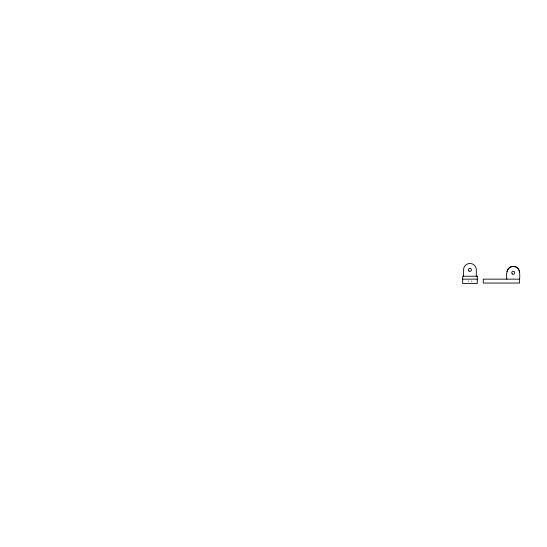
<?xml version="1.0" encoding="UTF-8"?>
<svg xmlns="http://www.w3.org/2000/svg" width="547" height="547" viewBox="0 0 547 547"><rect width="100%" height="100%" fill="white"/><g stroke="black" fill="none" stroke-linecap="round" stroke-linejoin="round"><path stroke-width="0.41" stroke-dasharray="2.73 2.05" d="M471.528 280.618L471.541 282.074M468.437 280.618L468.423 282.074"/><path stroke-width="0.82" d="M506.891 279.155C505.565 273.944 507.37 265.316 514.399 266.478C521.988 268.201 519.171 277.561 519.588 283.052L483.268 283.045L483.268 279.155L519.588 279.161M462.687 279.155L477.278 279.155M476.307 276.235L476.321 269.315A6.414 6.414 0 0 0 463.617 268.721L463.548 276.235M506.96 271.654A6.407 6.407 0 0 1 519.65 272.242M477.278 276.235L462.687 276.235L462.687 283.537L477.278 283.537L477.278 276.235M468.957 271.011A1.511 1.511 0 0 0 471.411 270.122A1.511 1.511 0 0 0 469.415 268.44A1.511 1.511 0 0 0 468.957 271.011M512.293 273.938A1.511 1.511 0 0 0 514.748 273.049A1.511 1.511 0 0 0 512.751 271.367A1.511 1.511 0 0 0 512.293 273.938"/></g></svg>
